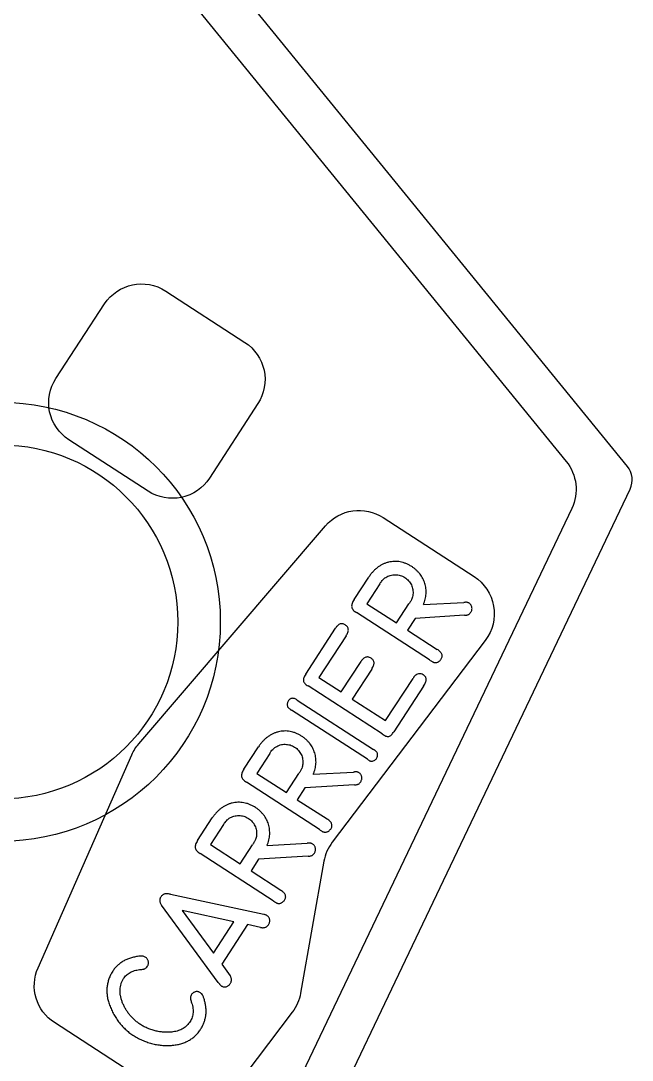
# Model space of a CAD drawing. Header units: millimetres. Extents: x -219 to 14, y 168 to 388.
# Drawn here: x -59.44 to -37.51, y 187.81 to 225.09 of the extents above; entities that cross this region are included whole.
import ezdxf

# ---------------------------------------------------------------- set-up
doc = ezdxf.new("R2010")
doc.units = ezdxf.units.MM
doc.layers.get('0').update_dxf_attribs({"linetype": 'CONTINUOUS'})

msp = doc.modelspace()

# ---------------------------------------------------------------- linework, layer by layer
for p, q in [((-47.486, 204.331), (-46.962, 205.136)), ((-46.562, 204.898), (-47.028, 204.181)), ((-47.028, 204.181), (-45.964, 203.491)), ((-45.964, 203.491), (-45.521, 204.173)), ((-44.999, 204.151), (-43.555, 204.227)), ((-44.781, 202.166), (-47.398, 203.865)), ((-45.299, 203.658), (-45.573, 203.237)), ((-43.527, 203.766), (-45.299, 203.658)), ((-49.221, 201.659), (-48.152, 203.304)), ((-45.573, 203.237), (-44.508, 202.545)), ((-47.774, 203.031), (-48.745, 201.537)), ((-47.946, 201.018), (-47.235, 202.112)), ((-46.856, 201.84), (-47.555, 200.764)), ((-48.745, 201.537), (-47.946, 201.018)), ((-46.359, 199.988), (-45.374, 201.505)), ((-46.481, 199.511), (-49.135, 201.233)), ((-44.997, 201.228), (-46.06, 199.592)), ((-49.524, 200.727), (-46.786, 198.949)), ((-47.555, 200.764), (-46.359, 199.988)), ((-47.011, 198.602), (-49.735, 200.37)), ((-51.435, 198.249), (-50.911, 199.054)), ((-50.511, 198.816), (-50.977, 198.099)), ((-50.977, 198.099), (-49.913, 197.408)), ((-49.913, 197.408), (-49.47, 198.091)), ((-48.948, 198.069), (-47.505, 198.145)), ((-48.73, 196.084), (-51.347, 197.783)), ((-47.477, 197.684), (-49.249, 197.576)), ((-49.249, 197.576), (-49.522, 197.154)), ((-49.522, 197.154), (-48.457, 196.463)), ((-53.095, 195.693), (-52.571, 196.498)), ((-52.171, 196.259), (-52.636, 195.543)), ((-52.636, 195.543), (-51.573, 194.852)), ((-51.573, 194.852), (-51.13, 195.535)), ((-50.608, 195.513), (-49.164, 195.589)), ((-50.39, 193.528), (-53.007, 195.226)), ((-50.908, 195.02), (-51.182, 194.598)), ((-49.136, 195.128), (-50.908, 195.02)), ((-51.182, 194.598), (-50.117, 193.906)), ((-54.074, 193.76), (-50.722, 193.045)), ((-52.356, 190.601), (-54.389, 193.369)), ((-51.302, 192.677), (-52.229, 191.249)), ((-50.841, 192.574), (-51.302, 192.677)), ((-52.229, 191.249), (-51.933, 190.84)), ((-56.141, 191.001), (-56.141, 191))]:
    msp.add_line(p, q)
for points in [[(-54.922, 280.386, -0.414214), (-54.455, 278.19), (-71.634, 251.733, 0.325768), (-71.432, 247.998), (-39.882, 209.286, -0.28994), (-39.68, 207.6), (-51.84, 182.1, -0.453094), (-54.138, 181.452), (-55.947, 182.627, 0.414214), (-64.731, 180.759), (-66.46, 178.096, -0.414214), (-68.656, 177.629), (-97.674, 196.471, -0.414214), (-98.141, 198.667), (-95.547, 202.661, 0.361395), (-96.5, 210.724), (-109.427, 222.998, 0.045941), (-109.656, 223.178), (-138.825, 242.118, -0.414214)], [(-163.016, 255.933), (-110.809, 222.035, -0.198912), (-108.607, 218.831), (-104.441, 199.238, 0.198912), (-104.111, 198.757), (-57.519, 168.505, 0.453094), (-56.416, 168.816), (-37.589, 208.295, 0.28994), (-37.686, 209.105), (-68.594, 247.028, -0.325768), (-68.916, 253.003), (-51.637, 279.616, 0.414214)]]:
    msp.add_lwpolyline(points, format="xyb")
for points in [[(-50.935, 211.359), (-52.672, 208.685, -0.414214), (-54.868, 208.218), (-57.713, 210.065, -0.415047), (-58.177, 212.265), (-56.433, 214.934, -0.41338), (-54.24, 215.398), (-51.402, 213.555, -0.414214)], [(-55.208, 199.16), (-48.512, 206.974, -0.375902), (-46.442, 207.273), (-43.181, 205.155, -0.435698), (-42.781, 202.865), (-48.269, 195.626, 0.118903), (-48.567, 194.944), (-49.404, 190.216, -0.118903), (-49.702, 189.533), (-51.815, 186.747, -0.39305), (-53.944, 186.374), (-58.23, 189.157, -0.367752), (-58.818, 191.128), (-55.455, 198.766, -0.073568)]]:
    msp.add_lwpolyline(points, format="xyb", close=True)
msp.add_lwpolyline([(-53.647, 193.178), (-52.524, 191.65), (-51.795, 192.774)], close=True)
for radius in [7.874, 6.35]:
    msp.add_circle((-60.156, 203.53), radius)
for points, knots in [([(-45.419, 205.516), (-45.453, 205.536), (-45.52, 205.576), (-45.624, 205.623), (-45.728, 205.66), (-45.833, 205.684), (-45.938, 205.699), (-46.043, 205.701), (-46.149, 205.692), (-46.253, 205.671), (-46.357, 205.64), (-46.457, 205.599), (-46.552, 205.547), (-46.643, 205.485), (-46.731, 205.413), (-46.812, 205.33), (-46.891, 205.238), (-46.938, 205.171), (-46.962, 205.136)], [0, 0, 0, 0, 0.066973, 0.130798, 0.192516, 0.252737, 0.311919, 0.370508, 0.42962, 0.489933, 0.550435, 0.610788, 0.671641, 0.733202, 0.796041, 0.861499, 0.929372, 1, 1, 1, 1]), ([(-44.999, 204.151), (-44.986, 204.184), (-44.961, 204.248), (-44.934, 204.345), (-44.914, 204.442), (-44.902, 204.537), (-44.902, 204.632), (-44.908, 204.726), (-44.923, 204.82), (-44.947, 204.912), (-44.98, 205.001), (-45.018, 205.088), (-45.066, 205.169), (-45.121, 205.248), (-45.185, 205.321), (-45.255, 205.391), (-45.333, 205.457), (-45.39, 205.496), (-45.419, 205.516)], [0, 0, 0, 0, 0.066714, 0.131686, 0.194568, 0.256276, 0.316622, 0.377186, 0.437587, 0.498732, 0.559614, 0.620242, 0.681007, 0.741738, 0.803735, 0.867258, 0.932516, 1, 1, 1, 1]), ([(-46.562, 204.898), (-46.544, 204.925), (-46.51, 204.974), (-46.46, 205.038), (-46.408, 205.087), (-46.37, 205.112), (-46.351, 205.125)], [0, 0, 0, 0, 0.314981, 0.565702, 0.782137, 1, 1, 1, 1]), ([(-46.351, 205.125), (-46.325, 205.14), (-46.273, 205.17), (-46.188, 205.201), (-46.1, 205.219), (-46.01, 205.225), (-45.92, 205.218), (-45.832, 205.2), (-45.747, 205.167), (-45.694, 205.137), (-45.668, 205.122)], [0, 0, 0, 0, 0.125904, 0.249604, 0.372836, 0.49813, 0.624034, 0.747355, 0.872016, 1, 1, 1, 1]), ([(-45.668, 205.122), (-45.643, 205.104), (-45.593, 205.069), (-45.53, 205.005), (-45.476, 204.935), (-45.432, 204.857), (-45.399, 204.775), (-45.38, 204.689), (-45.37, 204.602), (-45.374, 204.543), (-45.377, 204.513)], [0, 0, 0, 0, 0.129781, 0.254908, 0.378839, 0.503945, 0.629035, 0.750834, 0.874122, 1, 1, 1, 1]), ([(-47.486, 204.331), (-47.502, 204.307), (-47.531, 204.263), (-47.561, 204.193), (-47.575, 204.127), (-47.573, 204.065), (-47.553, 204.006), (-47.516, 203.953), (-47.463, 203.905), (-47.421, 203.879), (-47.398, 203.865)], [0, 0, 0, 0, 0.15384, 0.286948, 0.403942, 0.512601, 0.619501, 0.731605, 0.857209, 1, 1, 1, 1]), ([(-45.377, 204.513), (-45.38, 204.487), (-45.386, 204.434), (-45.409, 204.37), (-45.434, 204.318), (-45.458, 204.274), (-45.487, 204.225), (-45.509, 204.191), (-45.521, 204.173)], [0, 0, 0, 0, 0.211545, 0.424762, 0.540077, 0.67459, 0.828575, 1, 1, 1, 1]), ([(-43.52, 204.23), (-43.527, 204.229), (-43.539, 204.227), (-43.551, 204.227), (-43.555, 204.227)], [0, 0, 0, 0, 0.617839, 1, 1, 1, 1]), ([(-43.359, 204.199), (-43.37, 204.206), (-43.393, 204.219), (-43.431, 204.231), (-43.475, 204.235), (-43.504, 204.232), (-43.52, 204.23)], [0, 0, 0, 0, 0.226314, 0.465329, 0.719634, 1, 1, 1, 1]), ([(-43.301, 203.877), (-43.293, 203.891), (-43.278, 203.919), (-43.262, 203.964), (-43.257, 204.009), (-43.261, 204.054), (-43.273, 204.097), (-43.293, 204.136), (-43.322, 204.172), (-43.346, 204.19), (-43.359, 204.199)], [0, 0, 0, 0, 0.1357253, 0.2612903, 0.3841016, 0.5061058, 0.628917, 0.7478512, 0.870992, 1, 1, 1, 1]), ([(-43.527, 203.766), (-43.513, 203.767), (-43.485, 203.768), (-43.446, 203.774), (-43.413, 203.783), (-43.375, 203.797), (-43.335, 203.827), (-43.313, 203.86), (-43.301, 203.877)], [0, 0, 0, 0, 0.167856, 0.314748, 0.444139, 0.555043, 0.763862, 1, 1, 1, 1]), ([(-47.802, 203.421), (-47.818, 203.431), (-47.847, 203.449), (-47.895, 203.464), (-47.942, 203.468), (-47.988, 203.459), (-48.032, 203.438), (-48.074, 203.403), (-48.116, 203.359), (-48.14, 203.323), (-48.152, 203.304)], [0, 0, 0, 0, 0.1297537, 0.2442039, 0.3523585, 0.4576237, 0.5713532, 0.6960696, 0.8375093, 1, 1, 1, 1]), ([(-47.774, 203.031), (-47.76, 203.052), (-47.735, 203.091), (-47.709, 203.151), (-47.693, 203.207), (-47.691, 203.259), (-47.7, 203.308), (-47.722, 203.351), (-47.756, 203.391), (-47.786, 203.41), (-47.802, 203.421)], [0, 0, 0, 0, 0.165475, 0.309871, 0.436909, 0.551529, 0.656124, 0.761672, 0.873792, 1, 1, 1, 1]), ([(-44.377, 202.185), (-44.367, 202.2), (-44.348, 202.229), (-44.332, 202.277), (-44.328, 202.325), (-44.34, 202.371), (-44.364, 202.417), (-44.4, 202.462), (-44.449, 202.505), (-44.487, 202.531), (-44.508, 202.545)], [0, 0, 0, 0, 0.124646, 0.23419, 0.339077, 0.444245, 0.558359, 0.685896, 0.832567, 1, 1, 1, 1]), ([(-46.879, 202.226), (-46.895, 202.237), (-46.925, 202.256), (-46.975, 202.271), (-47.023, 202.276), (-47.07, 202.267), (-47.114, 202.245), (-47.157, 202.212), (-47.199, 202.167), (-47.223, 202.131), (-47.235, 202.112)], [0, 0, 0, 0, 0.1317618, 0.2483014, 0.3566308, 0.4645062, 0.5766597, 0.7002815, 0.8397611, 1, 1, 1, 1]), ([(-46.856, 201.84), (-46.842, 201.861), (-46.816, 201.9), (-46.789, 201.96), (-46.773, 202.016), (-46.768, 202.068), (-46.778, 202.116), (-46.799, 202.159), (-46.834, 202.197), (-46.863, 202.216), (-46.879, 202.226)], [0, 0, 0, 0, 0.168511, 0.315053, 0.442072, 0.555361, 0.660409, 0.76483, 0.875171, 1, 1, 1, 1]), ([(-44.781, 202.166), (-44.762, 202.153), (-44.732, 202.133), (-44.693, 202.109), (-44.667, 202.093), (-44.652, 202.087), (-44.645, 202.084)], [0, 0, 0, 0, 0.428028, 0.697539, 0.863684, 1, 1, 1, 1]), ([(-44.645, 202.084), (-44.633, 202.08), (-44.609, 202.071), (-44.572, 202.069), (-44.534, 202.071), (-44.497, 202.083), (-44.462, 202.099), (-44.43, 202.123), (-44.401, 202.151), (-44.385, 202.173), (-44.377, 202.185)], [0, 0, 0, 0, 0.123486, 0.242589, 0.362825, 0.484354, 0.610953, 0.735309, 0.865134, 1, 1, 1, 1]), ([(-49.221, 201.659), (-49.236, 201.636), (-49.263, 201.594), (-49.292, 201.53), (-49.306, 201.472), (-49.305, 201.417), (-49.285, 201.367), (-49.249, 201.32), (-49.199, 201.273), (-49.158, 201.247), (-49.135, 201.233)], [0, 0, 0, 0, 0.158509, 0.290837, 0.404817, 0.504314, 0.603454, 0.715941, 0.846957, 1, 1, 1, 1]), ([(-45.275, 201.625), (-45.283, 201.619), (-45.299, 201.608), (-45.321, 201.584), (-45.344, 201.549), (-45.362, 201.522), (-45.374, 201.505)], [0, 0, 0, 0, 0.185114, 0.367125, 0.615123, 1, 1, 1, 1]), ([(-45.008, 201.634), (-45.031, 201.646), (-45.075, 201.667), (-45.146, 201.677), (-45.215, 201.663), (-45.255, 201.638), (-45.275, 201.625)], [0, 0, 0, 0, 0.269511, 0.509617, 0.744319, 1, 1, 1, 1]), ([(-44.997, 201.228), (-44.983, 201.251), (-44.955, 201.293), (-44.925, 201.357), (-44.906, 201.417), (-44.901, 201.471), (-44.908, 201.521), (-44.929, 201.566), (-44.962, 201.605), (-44.992, 201.624), (-45.008, 201.634)], [0, 0, 0, 0, 0.17315, 0.32387, 0.453868, 0.569336, 0.672569, 0.774373, 0.880492, 1, 1, 1, 1]), ([(-49.847, 200.693), (-49.856, 200.677), (-49.873, 200.646), (-49.884, 200.594), (-49.883, 200.541), (-49.874, 200.506), (-49.868, 200.489)], [0, 0, 0, 0, 0.2528224, 0.4959079, 0.7378874, 1, 1, 1, 1]), ([(-49.524, 200.727), (-49.541, 200.738), (-49.574, 200.757), (-49.623, 200.778), (-49.669, 200.789), (-49.713, 200.79), (-49.753, 200.781), (-49.789, 200.76), (-49.822, 200.732), (-49.839, 200.706), (-49.847, 200.693)], [0, 0, 0, 0, 0.162439, 0.303775, 0.43068, 0.542576, 0.650112, 0.75758, 0.872008, 1, 1, 1, 1]), ([(-49.868, 200.489), (-49.863, 200.48), (-49.853, 200.461), (-49.827, 200.434), (-49.787, 200.404), (-49.755, 200.383), (-49.735, 200.37)], [0, 0, 0, 0, 0.170737, 0.353675, 0.609135, 1, 1, 1, 1]), ([(-49.368, 199.434), (-49.402, 199.454), (-49.469, 199.493), (-49.573, 199.541), (-49.677, 199.578), (-49.782, 199.602), (-49.887, 199.617), (-49.992, 199.619), (-50.098, 199.61), (-50.203, 199.589), (-50.306, 199.558), (-50.406, 199.517), (-50.501, 199.465), (-50.592, 199.403), (-50.68, 199.331), (-50.761, 199.248), (-50.84, 199.156), (-50.887, 199.088), (-50.911, 199.054)], [0, 0, 0, 0, 0.066973, 0.130798, 0.192516, 0.252737, 0.311919, 0.370508, 0.42962, 0.489933, 0.550435, 0.610788, 0.671641, 0.733202, 0.796041, 0.861499, 0.929372, 1, 1, 1, 1]), ([(-46.481, 199.511), (-46.459, 199.495), (-46.418, 199.466), (-46.355, 199.437), (-46.298, 199.421), (-46.243, 199.422), (-46.193, 199.442), (-46.146, 199.477), (-46.1, 199.529), (-46.074, 199.57), (-46.06, 199.592)], [0, 0, 0, 0, 0.158944, 0.291446, 0.404705, 0.504515, 0.603966, 0.715313, 0.846477, 1, 1, 1, 1]), ([(-50.3, 199.043), (-50.274, 199.058), (-50.222, 199.088), (-50.137, 199.119), (-50.049, 199.137), (-49.959, 199.143), (-49.869, 199.136), (-49.781, 199.118), (-49.696, 199.085), (-49.644, 199.055), (-49.617, 199.04)], [0, 0, 0, 0, 0.125904, 0.249604, 0.372836, 0.49813, 0.624034, 0.747355, 0.872016, 1, 1, 1, 1]), ([(-48.948, 198.069), (-48.935, 198.102), (-48.911, 198.165), (-48.883, 198.263), (-48.863, 198.36), (-48.852, 198.455), (-48.851, 198.55), (-48.857, 198.644), (-48.872, 198.738), (-48.896, 198.83), (-48.929, 198.919), (-48.967, 199.006), (-49.016, 199.087), (-49.07, 199.166), (-49.134, 199.239), (-49.204, 199.309), (-49.282, 199.375), (-49.339, 199.414), (-49.368, 199.434)], [0, 0, 0, 0, 0.066714, 0.131686, 0.194568, 0.256276, 0.316622, 0.377186, 0.437587, 0.498732, 0.559614, 0.620242, 0.681007, 0.741738, 0.803735, 0.867258, 0.932516, 1, 1, 1, 1]), ([(-50.511, 198.816), (-50.493, 198.843), (-50.46, 198.892), (-50.409, 198.956), (-50.357, 199.005), (-50.319, 199.03), (-50.3, 199.043)], [0, 0, 0, 0, 0.314981, 0.565702, 0.782137, 1, 1, 1, 1]), ([(-49.617, 199.04), (-49.592, 199.022), (-49.543, 198.987), (-49.479, 198.923), (-49.425, 198.853), (-49.381, 198.775), (-49.349, 198.693), (-49.329, 198.607), (-49.319, 198.52), (-49.324, 198.461), (-49.326, 198.431)], [0, 0, 0, 0, 0.129781, 0.254908, 0.378839, 0.503945, 0.629035, 0.750834, 0.874122, 1, 1, 1, 1]), ([(-46.659, 198.84), (-46.666, 198.849), (-46.679, 198.867), (-46.705, 198.892), (-46.74, 198.919), (-46.769, 198.938), (-46.786, 198.949)], [0, 0, 0, 0, 0.196636, 0.386764, 0.637659, 1, 1, 1, 1]), ([(-46.68, 198.637), (-46.671, 198.652), (-46.654, 198.684), (-46.644, 198.738), (-46.642, 198.792), (-46.654, 198.825), (-46.659, 198.84)], [0, 0, 0, 0, 0.252909, 0.513256, 0.767106, 1, 1, 1, 1]), ([(-49.326, 198.431), (-49.329, 198.405), (-49.336, 198.352), (-49.358, 198.288), (-49.383, 198.236), (-49.407, 198.192), (-49.436, 198.142), (-49.458, 198.109), (-49.47, 198.091)], [0, 0, 0, 0, 0.211545, 0.424762, 0.540077, 0.67459, 0.828575, 1, 1, 1, 1]), ([(-47.011, 198.602), (-46.995, 198.591), (-46.968, 198.574), (-46.934, 198.552), (-46.907, 198.541), (-46.891, 198.538), (-46.882, 198.537)], [0, 0, 0, 0, 0.400719, 0.653819, 0.825724, 1, 1, 1, 1]), ([(-46.882, 198.537), (-46.864, 198.536), (-46.826, 198.534), (-46.77, 198.554), (-46.719, 198.588), (-46.693, 198.621), (-46.68, 198.637)], [0, 0, 0, 0, 0.230334, 0.479964, 0.74004, 1, 1, 1, 1]), ([(-51.435, 198.249), (-51.451, 198.225), (-51.48, 198.18), (-51.51, 198.111), (-51.524, 198.045), (-51.522, 197.983), (-51.502, 197.924), (-51.465, 197.871), (-51.413, 197.823), (-51.37, 197.797), (-51.347, 197.783)], [0, 0, 0, 0, 0.15384, 0.286948, 0.403942, 0.512601, 0.619501, 0.731605, 0.857209, 1, 1, 1, 1]), ([(-47.469, 198.148), (-47.476, 198.147), (-47.488, 198.144), (-47.5, 198.145), (-47.505, 198.145)], [0, 0, 0, 0, 0.617839, 1, 1, 1, 1]), ([(-47.308, 198.117), (-47.319, 198.124), (-47.342, 198.137), (-47.38, 198.149), (-47.424, 198.153), (-47.454, 198.15), (-47.469, 198.148)], [0, 0, 0, 0, 0.226314, 0.465329, 0.719634, 1, 1, 1, 1]), ([(-47.25, 197.795), (-47.242, 197.809), (-47.227, 197.837), (-47.212, 197.882), (-47.206, 197.927), (-47.21, 197.971), (-47.222, 198.014), (-47.243, 198.054), (-47.271, 198.09), (-47.295, 198.108), (-47.308, 198.117)], [0, 0, 0, 0, 0.1357253, 0.2612903, 0.3841016, 0.5061058, 0.628917, 0.7478512, 0.870992, 1, 1, 1, 1]), ([(-47.477, 197.684), (-47.462, 197.685), (-47.434, 197.686), (-47.395, 197.692), (-47.362, 197.701), (-47.325, 197.715), (-47.284, 197.745), (-47.262, 197.777), (-47.25, 197.795)], [0, 0, 0, 0, 0.167856, 0.314748, 0.444139, 0.555043, 0.763862, 1, 1, 1, 1]), ([(-51.027, 196.878), (-51.062, 196.898), (-51.129, 196.937), (-51.233, 196.985), (-51.337, 197.022), (-51.442, 197.046), (-51.547, 197.061), (-51.652, 197.063), (-51.758, 197.053), (-51.862, 197.032), (-51.966, 197.002), (-52.066, 196.96), (-52.161, 196.908), (-52.252, 196.846), (-52.339, 196.775), (-52.421, 196.691), (-52.5, 196.6), (-52.547, 196.532), (-52.571, 196.498)], [0, 0, 0, 0, 0.066973, 0.130798, 0.192516, 0.252737, 0.311919, 0.370508, 0.42962, 0.489933, 0.550435, 0.610788, 0.671641, 0.733202, 0.796041, 0.861499, 0.929372, 1, 1, 1, 1]), ([(-50.608, 195.513), (-50.595, 195.545), (-50.57, 195.609), (-50.543, 195.707), (-50.523, 195.803), (-50.511, 195.899), (-50.511, 195.994), (-50.517, 196.088), (-50.532, 196.182), (-50.556, 196.273), (-50.589, 196.363), (-50.627, 196.449), (-50.675, 196.531), (-50.73, 196.609), (-50.794, 196.682), (-50.864, 196.753), (-50.942, 196.818), (-50.999, 196.858), (-51.027, 196.878)], [0, 0, 0, 0, 0.066714, 0.131686, 0.194568, 0.256276, 0.316622, 0.377186, 0.437587, 0.498732, 0.559614, 0.620242, 0.681007, 0.741738, 0.803735, 0.867258, 0.932516, 1, 1, 1, 1]), ([(-52.171, 196.259), (-52.152, 196.287), (-52.119, 196.335), (-52.069, 196.4), (-52.017, 196.449), (-51.979, 196.474), (-51.96, 196.487)], [0, 0, 0, 0, 0.314981, 0.565702, 0.782137, 1, 1, 1, 1]), ([(-51.96, 196.487), (-51.934, 196.502), (-51.882, 196.532), (-51.797, 196.563), (-51.709, 196.58), (-51.619, 196.587), (-51.529, 196.579), (-51.441, 196.562), (-51.356, 196.529), (-51.303, 196.499), (-51.277, 196.483)], [0, 0, 0, 0, 0.125904, 0.249604, 0.372836, 0.49813, 0.624034, 0.747355, 0.872016, 1, 1, 1, 1]), ([(-51.277, 196.483), (-51.252, 196.466), (-51.202, 196.431), (-51.139, 196.367), (-51.085, 196.296), (-51.041, 196.219), (-51.008, 196.137), (-50.989, 196.051), (-50.979, 195.963), (-50.983, 195.904), (-50.986, 195.875)], [0, 0, 0, 0, 0.129781, 0.254908, 0.378839, 0.503945, 0.629035, 0.750834, 0.874122, 1, 1, 1, 1]), ([(-48.595, 196.002), (-48.582, 195.998), (-48.559, 195.989), (-48.521, 195.986), (-48.483, 195.989), (-48.446, 196.001), (-48.411, 196.017), (-48.379, 196.041), (-48.35, 196.069), (-48.334, 196.091), (-48.326, 196.102)], [0, 0, 0, 0, 0.123486, 0.242589, 0.362825, 0.484354, 0.610953, 0.735309, 0.865134, 1, 1, 1, 1]), ([(-48.326, 196.102), (-48.316, 196.118), (-48.297, 196.147), (-48.281, 196.195), (-48.278, 196.242), (-48.29, 196.289), (-48.313, 196.335), (-48.349, 196.38), (-48.398, 196.423), (-48.437, 196.449), (-48.457, 196.463)], [0, 0, 0, 0, 0.124646, 0.23419, 0.339077, 0.444245, 0.558359, 0.685896, 0.832567, 1, 1, 1, 1]), ([(-50.986, 195.875), (-50.989, 195.848), (-50.995, 195.796), (-51.018, 195.732), (-51.043, 195.68), (-51.067, 195.636), (-51.096, 195.586), (-51.118, 195.552), (-51.13, 195.535)], [0, 0, 0, 0, 0.211545, 0.424762, 0.540077, 0.67459, 0.828575, 1, 1, 1, 1]), ([(-48.73, 196.084), (-48.711, 196.071), (-48.681, 196.051), (-48.642, 196.026), (-48.616, 196.011), (-48.601, 196.005), (-48.595, 196.002)], [0, 0, 0, 0, 0.428028, 0.697539, 0.863684, 1, 1, 1, 1]), ([(-53.095, 195.693), (-53.111, 195.669), (-53.14, 195.624), (-53.17, 195.555), (-53.184, 195.489), (-53.182, 195.426), (-53.162, 195.368), (-53.125, 195.315), (-53.072, 195.266), (-53.03, 195.24), (-53.007, 195.226)], [0, 0, 0, 0, 0.15384, 0.286948, 0.403942, 0.512601, 0.619501, 0.731605, 0.857209, 1, 1, 1, 1]), ([(-49.129, 195.592), (-49.136, 195.591), (-49.148, 195.588), (-49.16, 195.589), (-49.164, 195.589)], [0, 0, 0, 0, 0.617839, 1, 1, 1, 1]), ([(-48.968, 195.561), (-48.979, 195.567), (-49.001, 195.58), (-49.04, 195.593), (-49.084, 195.596), (-49.113, 195.594), (-49.129, 195.592)], [0, 0, 0, 0, 0.226314, 0.465329, 0.719634, 1, 1, 1, 1]), ([(-48.91, 195.239), (-48.902, 195.253), (-48.887, 195.281), (-48.871, 195.325), (-48.866, 195.37), (-48.87, 195.415), (-48.881, 195.458), (-48.902, 195.498), (-48.931, 195.533), (-48.955, 195.552), (-48.968, 195.561)], [0, 0, 0, 0, 0.1357253, 0.2612903, 0.3841016, 0.5061058, 0.628917, 0.7478512, 0.870992, 1, 1, 1, 1]), ([(-49.136, 195.128), (-49.121, 195.128), (-49.094, 195.129), (-49.055, 195.136), (-49.022, 195.145), (-48.984, 195.158), (-48.944, 195.189), (-48.922, 195.221), (-48.91, 195.239)], [0, 0, 0, 0, 0.167856, 0.314748, 0.444139, 0.555043, 0.763862, 1, 1, 1, 1]), ([(-49.985, 193.546), (-49.975, 193.562), (-49.957, 193.591), (-49.941, 193.639), (-49.937, 193.686), (-49.949, 193.733), (-49.973, 193.779), (-50.009, 193.824), (-50.058, 193.866), (-50.096, 193.893), (-50.117, 193.906)], [0, 0, 0, 0, 0.124646, 0.23419, 0.339077, 0.444245, 0.558359, 0.685896, 0.832567, 1, 1, 1, 1]), ([(-54.413, 193.661), (-54.42, 193.651), (-54.435, 193.63), (-54.449, 193.596), (-54.456, 193.561), (-54.457, 193.525), (-54.45, 193.487), (-54.437, 193.448), (-54.416, 193.408), (-54.399, 193.382), (-54.389, 193.369)], [0, 0, 0, 0, 0.1216003, 0.2347606, 0.3462224, 0.4589382, 0.5779793, 0.7068748, 0.8471118, 1, 1, 1, 1]), ([(-54.074, 193.76), (-54.097, 193.764), (-54.138, 193.772), (-54.197, 193.778), (-54.247, 193.778), (-54.289, 193.77), (-54.326, 193.755), (-54.358, 193.73), (-54.388, 193.7), (-54.405, 193.674), (-54.413, 193.661)], [0, 0, 0, 0, 0.1781999, 0.3300286, 0.4591111, 0.5663002, 0.6645954, 0.7672897, 0.8782395, 1, 1, 1, 1]), ([(-50.39, 193.528), (-50.371, 193.515), (-50.34, 193.494), (-50.302, 193.47), (-50.276, 193.455), (-50.261, 193.449), (-50.254, 193.446)], [0, 0, 0, 0, 0.428028, 0.697539, 0.863684, 1, 1, 1, 1]), ([(-50.254, 193.446), (-50.242, 193.441), (-50.218, 193.433), (-50.18, 193.43), (-50.143, 193.433), (-50.106, 193.444), (-50.071, 193.461), (-50.039, 193.484), (-50.01, 193.512), (-49.994, 193.535), (-49.985, 193.546)], [0, 0, 0, 0, 0.123486, 0.242589, 0.362825, 0.484354, 0.610953, 0.735309, 0.865134, 1, 1, 1, 1]), ([(-50.602, 192.994), (-50.61, 192.999), (-50.629, 193.009), (-50.66, 193.023), (-50.691, 193.035), (-50.713, 193.042), (-50.722, 193.045)], [0, 0, 0, 0, 0.225997, 0.491418, 0.766256, 1, 1, 1, 1]), ([(-50.554, 192.671), (-50.546, 192.685), (-50.529, 192.712), (-50.516, 192.758), (-50.509, 192.803), (-50.511, 192.848), (-50.521, 192.892), (-50.539, 192.931), (-50.566, 192.966), (-50.59, 192.984), (-50.602, 192.994)], [0, 0, 0, 0, 0.134406, 0.263812, 0.388741, 0.514081, 0.63611, 0.756416, 0.874147, 1, 1, 1, 1]), ([(-50.841, 192.574), (-50.824, 192.571), (-50.793, 192.564), (-50.746, 192.563), (-50.704, 192.565), (-50.666, 192.575), (-50.631, 192.59), (-50.6, 192.611), (-50.574, 192.638), (-50.561, 192.66), (-50.554, 192.671)], [0, 0, 0, 0, 0.155712, 0.294933, 0.423708, 0.54252, 0.656478, 0.767676, 0.879718, 1, 1, 1, 1]), ([(-55.208, 191.538), (-55.26, 191.53), (-55.361, 191.515), (-55.505, 191.475), (-55.639, 191.426), (-55.762, 191.365), (-55.874, 191.291), (-55.974, 191.205), (-56.065, 191.109), (-56.116, 191.037), (-56.141, 191)], [0, 0, 0, 0, 0.140971, 0.27474, 0.402395, 0.524769, 0.644718, 0.762605, 0.88028, 1, 1, 1, 1]), ([(-54.973, 191.508), (-54.988, 191.517), (-55.018, 191.535), (-55.072, 191.547), (-55.136, 191.547), (-55.182, 191.541), (-55.208, 191.538)], [0, 0, 0, 0, 0.2173306, 0.4247578, 0.6752688, 1, 1, 1, 1]), ([(-54.896, 191.18), (-54.889, 191.194), (-54.874, 191.222), (-54.861, 191.267), (-54.859, 191.313), (-54.865, 191.359), (-54.88, 191.403), (-54.904, 191.443), (-54.934, 191.479), (-54.96, 191.498), (-54.973, 191.508)], [0, 0, 0, 0, 0.12848, 0.252983, 0.372188, 0.496943, 0.620589, 0.743529, 0.867389, 1, 1, 1, 1]), ([(-56.141, 191.001), (-56.167, 190.957), (-56.219, 190.87), (-56.279, 190.732), (-56.321, 190.59), (-56.346, 190.444), (-56.353, 190.295), (-56.342, 190.143), (-56.316, 189.987), (-56.285, 189.884), (-56.269, 189.831)], [0, 0, 0, 0, 0.126561, 0.248779, 0.369585, 0.489659, 0.611274, 0.73585, 0.8645, 1, 1, 1, 1]), ([(-55.756, 190.737), (-55.74, 190.759), (-55.709, 190.804), (-55.652, 190.863), (-55.59, 190.915), (-55.52, 190.959), (-55.444, 190.995), (-55.361, 191.025), (-55.271, 191.046), (-55.209, 191.053), (-55.177, 191.058)], [0, 0, 0, 0, 0.119873, 0.239099, 0.355666, 0.475593, 0.597491, 0.72553, 0.858394, 1, 1, 1, 1]), ([(-55.177, 191.058), (-55.157, 191.059), (-55.12, 191.062), (-55.069, 191.071), (-55.027, 191.079), (-54.983, 191.094), (-54.934, 191.125), (-54.909, 191.161), (-54.896, 191.18)], [0, 0, 0, 0, 0.18622, 0.345944, 0.48012, 0.589873, 0.786183, 1, 1, 1, 1]), ([(-55.141, 189.086), (-55.179, 189.114), (-55.255, 189.168), (-55.36, 189.257), (-55.458, 189.35), (-55.544, 189.449), (-55.622, 189.552), (-55.689, 189.66), (-55.748, 189.773), (-55.797, 189.889), (-55.835, 190.006), (-55.862, 190.12), (-55.875, 190.232), (-55.877, 190.34), (-55.865, 190.445), (-55.842, 190.546), (-55.806, 190.645), (-55.773, 190.706), (-55.756, 190.737)], [0, 0, 0, 0, 0.073672, 0.144808, 0.214096, 0.282072, 0.348651, 0.414274, 0.479768, 0.545566, 0.60964, 0.670672, 0.728318, 0.784091, 0.838278, 0.891672, 0.945302, 1, 1, 1, 1]), ([(-52.356, 190.601), (-52.349, 190.59), (-52.335, 190.572), (-52.317, 190.546), (-52.3, 190.527), (-52.284, 190.507), (-52.265, 190.488), (-52.248, 190.476), (-52.24, 190.471)], [0, 0, 0, 0, 0.220157, 0.39487, 0.541435, 0.649468, 0.826608, 1, 1, 1, 1]), ([(-52.24, 190.471), (-52.226, 190.463), (-52.2, 190.449), (-52.156, 190.437), (-52.112, 190.438), (-52.069, 190.446), (-52.027, 190.462), (-51.989, 190.488), (-51.954, 190.519), (-51.936, 190.544), (-51.926, 190.557)], [0, 0, 0, 0, 0.127988, 0.249904, 0.36818, 0.490097, 0.615322, 0.739205, 0.865718, 1, 1, 1, 1]), ([(-51.926, 190.557), (-51.919, 190.569), (-51.905, 190.59), (-51.892, 190.625), (-51.884, 190.66), (-51.881, 190.696), (-51.885, 190.732), (-51.895, 190.768), (-51.911, 190.805), (-51.926, 190.828), (-51.933, 190.84)], [0, 0, 0, 0, 0.130338, 0.252182, 0.370626, 0.488416, 0.604093, 0.72711, 0.858039, 1, 1, 1, 1]), ([(-53.313, 190.166), (-53.324, 190.147), (-53.345, 190.112), (-53.36, 190.053), (-53.354, 189.991), (-53.34, 189.95), (-53.332, 189.927)], [0, 0, 0, 0, 0.259798, 0.482573, 0.716463, 1, 1, 1, 1]), ([(-52.989, 190.226), (-53.004, 190.235), (-53.033, 190.251), (-53.079, 190.267), (-53.125, 190.271), (-53.169, 190.267), (-53.211, 190.255), (-53.251, 190.234), (-53.285, 190.203), (-53.303, 190.179), (-53.313, 190.166)], [0, 0, 0, 0, 0.140842, 0.269864, 0.392287, 0.511159, 0.631131, 0.747646, 0.870232, 1, 1, 1, 1]), ([(-52.835, 189.909), (-52.841, 189.933), (-52.853, 189.976), (-52.87, 190.036), (-52.887, 190.085), (-52.909, 190.136), (-52.938, 190.188), (-52.973, 190.214), (-52.989, 190.226)], [0, 0, 0, 0, 0.200215, 0.371652, 0.518084, 0.638274, 0.834208, 1, 1, 1, 1]), ([(-56.269, 189.831), (-56.247, 189.774), (-56.205, 189.659), (-56.125, 189.494), (-56.033, 189.337), (-55.93, 189.189), (-55.817, 189.05), (-55.693, 188.923), (-55.559, 188.807), (-55.463, 188.74), (-55.415, 188.707)], [0, 0, 0, 0, 0.12811, 0.255289, 0.381248, 0.50707, 0.63174, 0.755364, 0.877608, 1, 1, 1, 1]), ([(-53.332, 189.927), (-53.32, 189.891), (-53.297, 189.822), (-53.272, 189.718), (-53.26, 189.619), (-53.257, 189.524), (-53.267, 189.435), (-53.289, 189.351), (-53.32, 189.27), (-53.35, 189.222), (-53.365, 189.198)], [0, 0, 0, 0, 0.149864, 0.289861, 0.421163, 0.544177, 0.661735, 0.775991, 0.887369, 1, 1, 1, 1]), ([(-52.989, 188.921), (-52.966, 188.958), (-52.921, 189.031), (-52.869, 189.149), (-52.831, 189.269), (-52.804, 189.392), (-52.791, 189.518), (-52.793, 189.646), (-52.807, 189.778), (-52.826, 189.865), (-52.835, 189.909)], [0, 0, 0, 0, 0.12683, 0.250997, 0.373134, 0.494165, 0.61602, 0.740198, 0.867607, 1, 1, 1, 1]), ([(-53.98, 188.826), (-54.029, 188.82), (-54.128, 188.81), (-54.279, 188.812), (-54.431, 188.826), (-54.582, 188.853), (-54.732, 188.894), (-54.875, 188.946), (-55.013, 189.008), (-55.098, 189.06), (-55.141, 189.086)], [0, 0, 0, 0, 0.123429, 0.246362, 0.371654, 0.499321, 0.627274, 0.75299, 0.87671, 1, 1, 1, 1]), ([(-53.365, 189.198), (-53.382, 189.172), (-53.415, 189.122), (-53.477, 189.055), (-53.543, 188.995), (-53.618, 188.945), (-53.699, 188.902), (-53.786, 188.868), (-53.88, 188.841), (-53.946, 188.831), (-53.98, 188.826)], [0, 0, 0, 0, 0.123712, 0.244398, 0.364644, 0.484372, 0.606921, 0.731908, 0.862543, 1, 1, 1, 1]), ([(-55.415, 188.707), (-55.362, 188.675), (-55.256, 188.611), (-55.091, 188.529), (-54.921, 188.462), (-54.747, 188.407), (-54.57, 188.368), (-54.392, 188.343), (-54.214, 188.332), (-54.095, 188.338), (-54.036, 188.341)], [0, 0, 0, 0, 0.128002, 0.254475, 0.380313, 0.506069, 0.631037, 0.754574, 0.877253, 1, 1, 1, 1]), ([(-54.036, 188.341), (-53.978, 188.347), (-53.866, 188.359), (-53.705, 188.395), (-53.556, 188.446), (-53.419, 188.512), (-53.292, 188.591), (-53.179, 188.687), (-53.075, 188.796), (-53.018, 188.878), (-52.989, 188.921)], [0, 0, 0, 0, 0.139278, 0.27153, 0.397654, 0.519268, 0.638444, 0.757385, 0.876903, 1, 1, 1, 1])]:
    msp.add_open_spline(points, degree=3, knots=knots)

doc.saveas('drawing.dxf')
